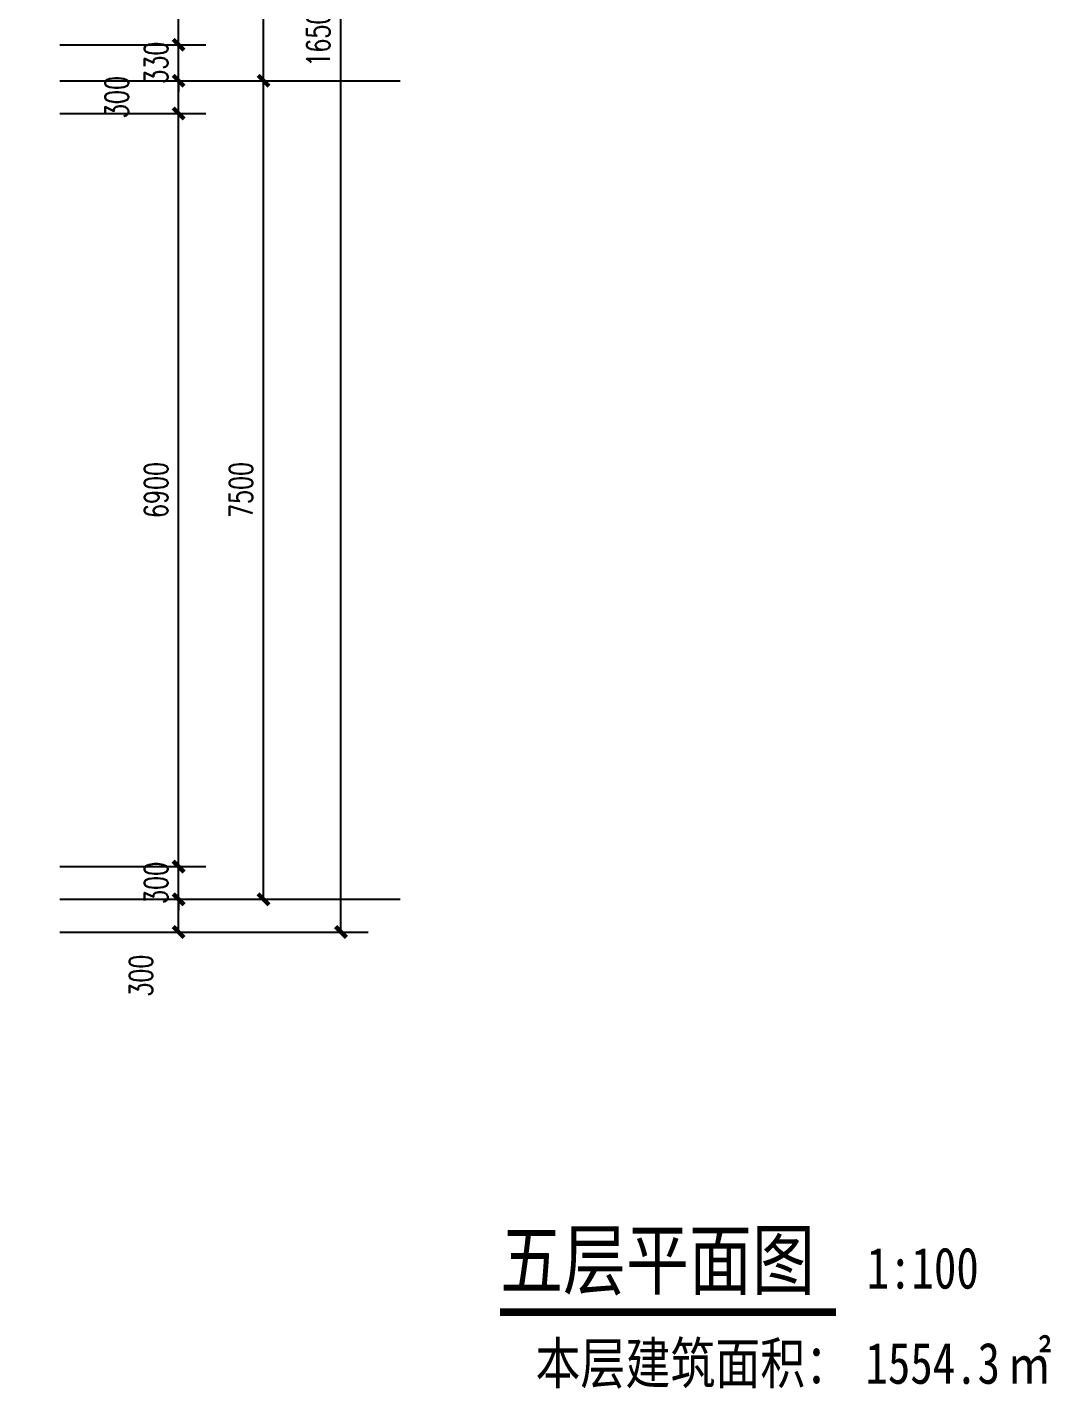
# Model space of a CAD drawing. Header units: millimetres. Extents: x 164760 to 3716174, y -1766400 to 11969.
# Drawn here: x 3578756 to 3588137, y -1718252 to -1705777 of the extents above; entities that cross this region are included whole.
import ezdxf

# ---------------------------------------------------------------- set-up
doc = ezdxf.new("R2010")
doc.units = ezdxf.units.MM
doc.header["$LTSCALE"] = 1000
doc.layers.get('0').update_dxf_attribs({"color": 253, "linetype": 'CONTINUOUS'})
doc.layers.get('Defpoints').update_dxf_attribs({"color": 250, "linetype": 'CONTINUOUS', "lineweight": 0})
for name, color, linetype in [('AXIS', 253, 'CONTINUOUS'), ('DIM_SYMB', 253, 'CONTINUOUS'), ('PUB_DIM', 253, 'CONTINUOUS'), ('PUB_TEXT', 253, 'CONTINUOUS')]:
    doc.layers.add(name, color=color, linetype=linetype)
doc.styles.add('_TCH_DIM_T3', font='SIMPLEX', dxfattribs={"width": 0.705882, "bigfont": 'GBCBIG'})
doc.styles.add('宋体', font='', dxfattribs={"width": 0.7})
doc.styles.get('宋体').set_extended_font_data('SimSun')
doc.dimstyles.new('_TCH_ARCH&&100', dxfattribs={"dimtxt": 212.5, "dimasz": 100, "dimexe": 250, "dimexo": 300, "dimgap": 100, "dimtad": 1, "dimdec": 0, "dimzin": 0, "dimdsep": 46, "dimtxsty": '_TCH_DIM_T3', "dimblk": 'ARCHTICK', "dimcen": 0.09, "dimclrt": 7, "dimazin": 2, "dimtfac": 1, "dimtdec": 0, "dimtix": 1, "dimtmove": 2, "dimatfit": 3, "dimtolj": 1, "dimtzin": 0, "dimarcsym": 0})

# ---------------------------------------------------------------- blocks, each defined once
blk = doc.blocks.new('_ArchTick')
at = {"color": 2, "linetype": 'ByBlock', "const_width": 0.4}
blk.add_lwpolyline([(-0.5, -0.5), (0.5, 0.5)], dxfattribs=at)
blk = doc.blocks.new('*D521')
at = {"layer": 'Defpoints', "color": 0, "transparency": 16777216}
for p in [(3578756, -1713767), (3580144, -1713767), (3578756, -1714067)]:
    blk.add_point(p, dxfattribs=at)
at = {"layer": 'PUB_DIM', "color": 0, "lineweight": -2, "transparency": 16777216}
for p, q in [((3579056, -1713767), (3580394, -1713767)), ((3580144, -1714067), (3580144, -1713767)), ((3579056, -1714067), (3580394, -1714067))]:
    blk.add_line(p, q, dxfattribs=at)
at = {"layer": 'PUB_DIM', "color": 0, "lineweight": -2, "transparency": 16777216, "xscale": 100, "yscale": 100, "zscale": 100}
for p, rotation in [((3580144, -1713767), 90), ((3580144, -1714067), 270)]:
    blk.add_blockref('_ArchTick', p, dxfattribs=dict(at, rotation=rotation))
at = {"layer": 'PUB_DIM', "color": 7, "transparency": 16777216, "insert": (3579799, -1714467), "char_height": 212.5, "attachment_point": 5, "rotation": 90, "style": '_TCH_DIM_T3'}
blk.add_mtext('\\A1;300', dxfattribs=at)
blk = doc.blocks.new('*D522')
at = {"layer": 'Defpoints', "color": 0, "transparency": 16777216}
for p in [(3578756, -1713467), (3580144, -1713467), (3578756, -1713767)]:
    blk.add_point(p, dxfattribs=at)
at = {"layer": 'PUB_DIM', "color": 0, "lineweight": -2, "transparency": 16777216}
for p, q in [((3580144, -1713467), (3580144, -1713367)), ((3579056, -1713467), (3580394, -1713467)), ((3580144, -1713767), (3580144, -1713467)), ((3579056, -1713767), (3580394, -1713767)), ((3580144, -1713767), (3580144, -1713867))]:
    blk.add_line(p, q, dxfattribs=at)
at = {"layer": 'PUB_DIM', "color": 0, "lineweight": -2, "transparency": 16777216, "xscale": 100, "yscale": 100, "zscale": 100}
for p, rotation in [((3580144, -1713467), 270), ((3580144, -1713767), 90)]:
    blk.add_blockref('_ArchTick', p, dxfattribs=dict(at, rotation=rotation))
at = {"layer": 'PUB_DIM', "color": 7, "transparency": 16777216, "insert": (3579938, -1713617), "char_height": 212.5, "attachment_point": 5, "rotation": 90, "style": '_TCH_DIM_T3'}
blk.add_mtext('\\A1;300', dxfattribs=at)
blk = doc.blocks.new('*D523')
at = {"layer": 'Defpoints', "color": 0, "transparency": 16777216}
for p in [(3578756, -1706567), (3580144, -1706567), (3578756, -1713467)]:
    blk.add_point(p, dxfattribs=at)
at = {"layer": 'PUB_DIM', "color": 0, "lineweight": -2, "transparency": 16777216}
for p, q in [((3579056, -1706567), (3580394, -1706567)), ((3580144, -1713467), (3580144, -1706567)), ((3579056, -1713467), (3580394, -1713467))]:
    blk.add_line(p, q, dxfattribs=at)
at = {"layer": 'PUB_DIM', "color": 0, "lineweight": -2, "transparency": 16777216, "xscale": 100, "yscale": 100, "zscale": 100}
for p, rotation in [((3580144, -1706567), 90), ((3580144, -1713467), 270)]:
    blk.add_blockref('_ArchTick', p, dxfattribs=dict(at, rotation=rotation))
at = {"layer": 'PUB_DIM', "color": 7, "transparency": 16777216, "insert": (3579938, -1710017), "char_height": 212.5, "attachment_point": 5, "rotation": 90, "style": '_TCH_DIM_T3'}
blk.add_mtext('\\A1;6900', dxfattribs=at)
blk = doc.blocks.new('*D524')
at = {"layer": 'Defpoints', "color": 0, "transparency": 16777216}
for p in [(3578756, -1706267), (3580144, -1706267), (3578756, -1706567)]:
    blk.add_point(p, dxfattribs=at)
at = {"layer": 'PUB_DIM', "color": 0, "lineweight": -2, "transparency": 16777216}
for p, q in [((3579056, -1706267), (3580394, -1706267)), ((3580144, -1706567), (3580144, -1706267)), ((3579056, -1706567), (3580394, -1706567))]:
    blk.add_line(p, q, dxfattribs=at)
at = {"layer": 'PUB_DIM', "color": 0, "lineweight": -2, "transparency": 16777216, "xscale": 100, "yscale": 100, "zscale": 100}
for p, rotation in [((3580144, -1706267), 90), ((3580144, -1706567), 270)]:
    blk.add_blockref('_ArchTick', p, dxfattribs=dict(at, rotation=rotation))
at = {"layer": 'PUB_DIM', "color": 7, "transparency": 16777216, "insert": (3579577, -1706417), "char_height": 212.5, "attachment_point": 5, "rotation": 90, "style": '_TCH_DIM_T3'}
blk.add_mtext('\\A1;300', dxfattribs=at)
blk = doc.blocks.new('*D525')
at = {"layer": 'Defpoints', "color": 0, "transparency": 16777216}
for p in [(3578756, -1705937), (3580144, -1705937), (3578756, -1706267)]:
    blk.add_point(p, dxfattribs=at)
at = {"layer": 'PUB_DIM', "color": 0, "lineweight": -2, "transparency": 16777216}
for p, q in [((3580144, -1705937), (3580144, -1705837)), ((3579056, -1705937), (3580394, -1705937)), ((3580144, -1706267), (3580144, -1705937)), ((3579056, -1706267), (3580394, -1706267)), ((3580144, -1706267), (3580144, -1706367))]:
    blk.add_line(p, q, dxfattribs=at)
at = {"layer": 'PUB_DIM', "color": 0, "lineweight": -2, "transparency": 16777216, "xscale": 100, "yscale": 100, "zscale": 100}
for p, rotation in [((3580144, -1705937), 270), ((3580144, -1706267), 90)]:
    blk.add_blockref('_ArchTick', p, dxfattribs=dict(at, rotation=rotation))
at = {"layer": 'PUB_DIM', "color": 7, "transparency": 16777216, "insert": (3579938, -1706102), "char_height": 212.5, "attachment_point": 5, "rotation": 90, "style": '_TCH_DIM_T3'}
blk.add_mtext('\\A1;330', dxfattribs=at)
blk = doc.blocks.new('*D526')
at = {"layer": 'Defpoints', "color": 0, "transparency": 16777216}
for p in [(3578756, -1704197), (3580144, -1704197), (3578756, -1705937)]:
    blk.add_point(p, dxfattribs=at)
at = {"layer": 'PUB_DIM', "color": 0, "lineweight": -2, "transparency": 16777216}
for p, q in [((3579056, -1704197), (3580394, -1704197)), ((3580144, -1705937), (3580144, -1704197)), ((3579056, -1705937), (3580394, -1705937))]:
    blk.add_line(p, q, dxfattribs=at)
at = {"layer": 'PUB_DIM', "color": 0, "lineweight": -2, "transparency": 16777216, "xscale": 100, "yscale": 100, "zscale": 100}
for p, rotation in [((3580144, -1704197), 90), ((3580144, -1705937), 270)]:
    blk.add_blockref('_ArchTick', p, dxfattribs=dict(at, rotation=rotation))
at = {"layer": 'PUB_DIM', "color": 7, "transparency": 16777216, "insert": (3579938, -1705067), "char_height": 212.5, "attachment_point": 5, "rotation": 90, "style": '_TCH_DIM_T3'}
blk.add_mtext('\\A1;1740', dxfattribs=at)
blk = doc.blocks.new('*D586')
at = {"layer": 'AXIS', "color": 0, "lineweight": -2, "transparency": 16777216}
for p, q in [((3580236, -1706267), (3581172, -1706267)), ((3580922, -1713767), (3580922, -1706267)), ((3580236, -1713767), (3581172, -1713767))]:
    blk.add_line(p, q, dxfattribs=at)
at = {"layer": 'Defpoints', "color": 0, "transparency": 16777216}
for p in [(3579936, -1706267), (3580922, -1706267), (3579936, -1713767)]:
    blk.add_point(p, dxfattribs=at)
at = {"layer": 'AXIS', "color": 0, "lineweight": -2, "transparency": 16777216, "xscale": 100, "yscale": 100, "zscale": 100}
for p, rotation in [((3580922, -1706267), 90), ((3580922, -1713767), 270)]:
    blk.add_blockref('_ArchTick', p, dxfattribs=dict(at, rotation=rotation))
at = {"layer": 'AXIS', "color": 7, "transparency": 16777216, "insert": (3580716, -1710017), "char_height": 212.5, "attachment_point": 5, "rotation": 90, "style": '_TCH_DIM_T3'}
blk.add_mtext('\\A1;7500', dxfattribs=at)
blk = doc.blocks.new('*D587')
at = {"layer": 'AXIS', "color": 0, "lineweight": -2, "transparency": 16777216}
for p, q in [((3580236, -1703867), (3581172, -1703867)), ((3580922, -1706267), (3580922, -1703867)), ((3580236, -1706267), (3581172, -1706267))]:
    blk.add_line(p, q, dxfattribs=at)
at = {"layer": 'Defpoints', "color": 0, "transparency": 16777216}
for p in [(3579936, -1703867), (3580922, -1703867), (3579936, -1706267)]:
    blk.add_point(p, dxfattribs=at)
at = {"layer": 'AXIS', "color": 0, "lineweight": -2, "transparency": 16777216, "xscale": 100, "yscale": 100, "zscale": 100}
for p, rotation in [((3580922, -1703867), 90), ((3580922, -1706267), 270)]:
    blk.add_blockref('_ArchTick', p, dxfattribs=dict(at, rotation=rotation))
at = {"layer": 'AXIS', "color": 7, "transparency": 16777216, "insert": (3580716, -1705067), "char_height": 212.5, "attachment_point": 5, "rotation": 90, "style": '_TCH_DIM_T3'}
blk.add_mtext('\\A1;2400', dxfattribs=at)
blk = doc.blocks.new('*D589')
at = {"layer": 'AXIS', "color": 0, "lineweight": -2, "transparency": 16777216}
for p, q in [((3580236, -1697567), (3581882, -1697567)), ((3581632, -1714067), (3581632, -1697567)), ((3580236, -1714067), (3581882, -1714067))]:
    blk.add_line(p, q, dxfattribs=at)
at = {"layer": 'Defpoints', "color": 0, "transparency": 16777216}
for p in [(3579936, -1697567), (3581632, -1697567), (3579936, -1714067)]:
    blk.add_point(p, dxfattribs=at)
at = {"layer": 'AXIS', "color": 0, "lineweight": -2, "transparency": 16777216, "xscale": 100, "yscale": 100, "zscale": 100}
for p, rotation in [((3581632, -1697567), 90), ((3581632, -1714067), 270)]:
    blk.add_blockref('_ArchTick', p, dxfattribs=dict(at, rotation=rotation))
at = {"layer": 'AXIS', "color": 7, "transparency": 16777216, "insert": (3581425, -1705817), "char_height": 212.5, "attachment_point": 5, "rotation": 90, "style": '_TCH_DIM_T3'}
blk.add_mtext('\\A1;16500', dxfattribs=at)

msp = doc.modelspace()

# ---------------------------------------------------------------- linework, layer by layer
at = {"layer": 'AXIS'}
for p, q in [((3579112.7, -1706266.7), (3582173.1, -1706266.7)), ((3579112.7, -1713766.7), (3582173.1, -1713766.7))]:
    msp.add_line(p, q, dxfattribs=at)
at = {"layer": 'DIM_SYMB', "const_width": 70}
msp.add_lwpolyline([(3583090.4, -1717550.8), (3586169.8, -1717550.8)], dxfattribs=at)

# ---------------------------------------------------------------- texts
at = {"layer": 'PUB_TEXT', "color": 7, "style": '宋体', "width": 0.8}
for s, height, p in [('五层平面图', 528.69, (3583090.4, -1717334)), ('1:100', 377.64, (3586449.8, -1717334))]:
    msp.add_text(s, height=height, dxfattribs=at).set_placement(p)
at = {"layer": 'PUB_TEXT', "style": '宋体', "width": 0.8}
for s, height, p in [('本层建筑面积：', 377.64, (3583414.3, -1718205.9)), ('㎡', 377.6, (3587735, -1718205.9)), ('1554.3', 377.64, (3586438.8, -1718205.9))]:
    msp.add_text(s, height=height, dxfattribs=at).set_placement(p)

# ---------------------------------------------------------------- dimensions: what is measured, and where the dimension line sits
at = {"layer": 'AXIS'}
for p1, p2, distance, picture, middle in [((3579936.2, -1714066.7), (3579936.2, -1697566.7), -1695.5, '*D589', (3581425.4, -1705816.7)), ((3579936.2, -1706266.7), (3579936.2, -1703866.7), -986.2, '*D587', (3580716.1, -1705066.7)), ((3579936.2, -1713766.7), (3579936.2, -1706266.7), -986.2, '*D586', (3580716.1, -1710016.7))]:
    dim = msp.add_aligned_dim(p1=p1, p2=p2, distance=distance, dimstyle='_TCH_ARCH&&100', dxfattribs=at)
    dim.commit()
    dim.dimension.update_dxf_attribs({"geometry": picture, "text_midpoint": middle})
at = {"layer": 'PUB_DIM'}
for p1, p2, picture, middle in [((3578756.4, -1705936.7), (3578756.4, -1704196.7), '*D526', (3579938, -1705066.7)), ((3578756.4, -1706266.7), (3578756.4, -1705936.7), '*D525', (3579938, -1706101.7)), ((3578756.4, -1713466.7), (3578756.4, -1706566.7), '*D523', (3579938, -1710016.7)), ((3578756.4, -1713766.7), (3578756.4, -1713466.7), '*D522', (3579938, -1713616.7))]:
    dim = msp.add_aligned_dim(p1=p1, p2=p2, distance=-1387.8, dimstyle='_TCH_ARCH&&100', dxfattribs=at)
    dim.commit()
    dim.dimension.update_dxf_attribs({"geometry": picture, "text_midpoint": middle})
for base, p1, p2, picture, middle in [((3580144.2, -1706266.7), (3578756.4, -1706566.7), (3578756.4, -1706266.7), '*D524', (3579576.7, -1706416.7)), ((3580144.2, -1713766.7), (3578756.4, -1714066.7), (3578756.4, -1713766.7), '*D521', (3579799.2, -1714466.7))]:
    dim = msp.add_linear_dim(base=base, p1=p1, p2=p2, angle=90, dimstyle='_TCH_ARCH&&100', dxfattribs=at)
    dim.commit()
    dim.dimension.update_dxf_attribs({"geometry": picture, "text_midpoint": middle, "dimtype": 129})

doc.saveas('drawing.dxf')
